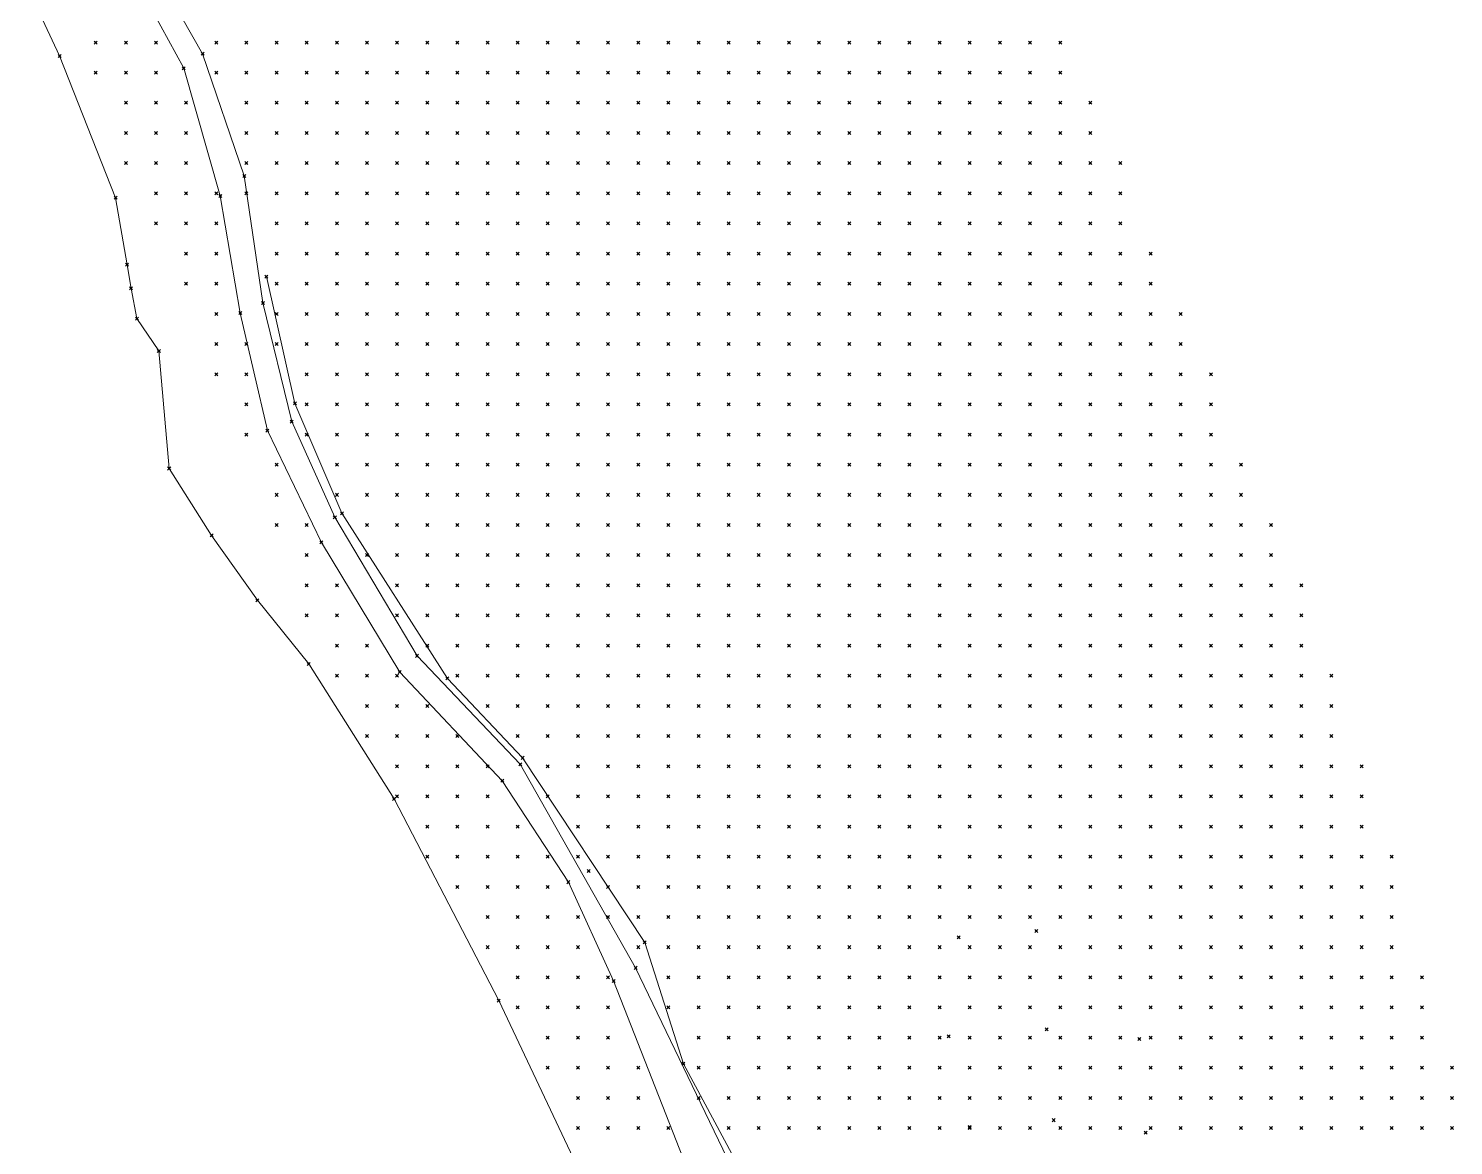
# Model space of a CAD drawing. Header units: metres. Extents: x 441556 to 446409, y 432338 to 461058.
# Drawn here: x 443291 to 443432.8, y 448829.1 to 448940.2 of the extents above; entities that cross this region are included whole.
import ezdxf

# ---------------------------------------------------------------- set-up
doc = ezdxf.new("R2010")
doc.units = ezdxf.units.M
doc.header["$MEASUREMENT"] = 0
doc.header["$PDMODE"] = 35
doc.header["$PDSIZE"] = 0.15
for name, color, linetype, lineweight in [('DTM-BRE-RevN_GRP_CURS APA', 2, 'Continuous', 0), ('DTM-BRE-RevN_GRP_DRUM PAMANT', 2, 'Continuous', 0), ('DTM-BRE-RevN_GRP_TALUZ SUS', 2, 'Continuous', 0), ('DTM-NOK-RevN_LIDAR_co_lidar', 91, 'Continuous', 0), ('DTM-NOK-RevN_RTK', 32, 'Continuous', 0)]:
    doc.layers.add(name, color=color, linetype=linetype, lineweight=lineweight)

msp = doc.modelspace()

# ---------------------------------------------------------------- linework, layer by layer
at = {"layer": 'DTM-BRE-RevN_GRP_CURS APA'}
for p, q in [((443294.115, 448937.478, 342.997), (443291.026, 448944.098, 342.898)), ((443299.69, 448923.378, 342.986), (443294.115, 448937.478, 342.997)), ((443300.842, 448916.719, 342.865), (443299.69, 448923.378, 342.986)), ((443301.229, 448914.359, 342.777), (443300.842, 448916.719, 342.865)), ((443301.814, 448911.361, 342.777), (443301.229, 448914.359, 342.777)), ((443303.997, 448908.147, 342.777), (443301.814, 448911.361, 342.777)), ((443305.024, 448896.447, 342.92), (443303.997, 448908.147, 342.777)), ((443309.25, 448889.794, 342.942), (443305.024, 448896.447, 342.92)), ((443313.805, 448883.345, 343.25), (443309.25, 448889.794, 342.942)), ((443318.913, 448877.009, 343.305), (443313.805, 448883.345, 343.25)), ((443327.408, 448863.575, 342.898), (443318.913, 448877.009, 343.305)), ((443337.825, 448843.53, 342.898), (443327.408, 448863.575, 342.898)), ((443346.82, 448824.517, 343.063), (443337.825, 448843.53, 342.898))]:
    msp.add_line(p, q, dxfattribs=at)
at = {"layer": 'DTM-BRE-RevN_GRP_DRUM PAMANT'}
for p, q in [((443302.067, 448948.756, 347.869), (443308.352, 448937.703, 347.864)), ((443306.468, 448936.258, 348.043), (443300.695, 448946.836, 347.873)), ((443308.352, 448937.703, 347.864), (443312.491, 448925.542, 348.193)), ((443310.111, 448923.565, 348.363), (443306.468, 448936.258, 348.043)), ((443312.491, 448925.542, 348.193), (443314.359, 448912.921, 347.769)), ((443312.092, 448911.908, 347.926), (443310.111, 448923.565, 348.363)), ((443314.359, 448912.921, 347.769), (443317.224, 448901.107, 347.049)), ((443314.806, 448900.224, 347.062), (443312.092, 448911.908, 347.926)), ((443320.169, 448889.1, 347.13), (443314.806, 448900.224, 347.062)), ((443317.224, 448901.107, 347.049), (443321.511, 448891.6, 346.977)), ((443321.511, 448891.6, 346.977), (443329.692, 448877.813, 347.234)), ((443327.978, 448876.201, 347.463), (443320.169, 448889.1, 347.13)), ((443329.692, 448877.813, 347.234), (443339.956, 448867.024, 347.529)), ((443338.175, 448865.388, 347.726), (443327.978, 448876.201, 347.463)), ((443339.956, 448867.024, 347.529), (443351.441, 448846.781, 347.627)), ((443344.751, 448855.302, 348.025), (443338.175, 448865.388, 347.726)), ((443349.25, 448845.478, 347.784), (443344.751, 448855.302, 348.025)), ((443351.441, 448846.781, 347.627), (443366.564, 448815.417, 347.812)), ((443358.662, 448821.479, 346.966), (443349.25, 448845.478, 347.784))]:
    msp.add_line(p, q, dxfattribs=at)
at = {"layer": 'DTM-BRE-RevN_GRP_TALUZ SUS'}
for p, q in [((443317.533, 448902.913, 349.003), (443314.699, 448915.536, 350.151)), ((443322.216, 448891.992, 348.914), (443317.533, 448902.913, 349.003)), ((443332.715, 448875.575, 349.466), (443322.216, 448891.992, 348.914)), ((443340.195, 448867.669, 349.666), (443332.715, 448875.575, 349.466)), ((443352.346, 448849.313, 350.306), (443340.195, 448867.669, 349.666)), ((443356.208, 448837.233, 349.429), (443352.346, 448849.313, 350.306)), ((443367.081, 448817.082, 350.868), (443356.208, 448837.233, 349.429))]:
    msp.add_line(p, q, dxfattribs=at)
at = {"layer": 'DTM-NOK-RevN_LIDAR_co_lidar'}
for p in [(443297.716, 448938.818, 344.522), (443300.716, 448938.818, 345.798), (443303.715, 448938.818, 347.172), (443309.714, 448938.818, 349.685), (443312.713, 448938.818, 352.805), (443315.712, 448938.818, 355.507), (443318.712, 448938.818, 357.814), (443321.711, 448938.818, 360.831), (443324.71, 448938.818, 363.409), (443327.71, 448938.818, 365.805), (443330.709, 448938.818, 367.986), (443333.708, 448938.818, 370.105), (443336.708, 448938.818, 372.298), (443339.707, 448938.818, 374.657), (443342.706, 448938.818, 377.334), (443345.706, 448938.818, 379.954), (443348.705, 448938.818, 382.835), (443351.704, 448938.818, 385.653), (443354.704, 448938.818, 388.224), (443357.703, 448938.818, 390.602), (443360.702, 448938.818, 392.687), (443363.702, 448938.818, 394.84), (443366.701, 448938.818, 396.952), (443369.7, 448938.818, 398.742), (443372.7, 448938.818, 400.231), (443375.699, 448938.818, 401.595), (443378.698, 448938.818, 402.905), (443381.698, 448938.818, 404.32), (443384.697, 448938.818, 405.865), (443387.697, 448938.818, 406.998), (443390.696, 448938.818, 407.637), (443393.695, 448938.818, 408.635), (443297.716, 448935.818, 343.939), (443300.716, 448935.818, 345.148), (443303.715, 448935.818, 346.564), (443309.714, 448935.818, 348.692), (443312.713, 448935.818, 351.244), (443315.712, 448935.818, 354.007), (443318.712, 448935.818, 356.302), (443321.711, 448935.818, 359.311), (443324.71, 448935.818, 362.094), (443327.71, 448935.818, 364.46), (443330.709, 448935.818, 366.697), (443333.708, 448935.818, 368.987), (443336.708, 448935.818, 371.475), (443339.707, 448935.818, 374.674), (443342.706, 448935.818, 377.953), (443345.706, 448935.818, 380.569), (443348.705, 448935.818, 383.164), (443351.704, 448935.818, 385.9), (443354.704, 448935.818, 388.39), (443357.703, 448935.818, 390.601), (443360.702, 448935.818, 392.646), (443363.702, 448935.818, 394.54), (443366.701, 448935.818, 396.224), (443369.7, 448935.818, 397.823), (443372.7, 448935.818, 399.194), (443375.699, 448935.818, 400.494), (443378.698, 448935.818, 401.78), (443381.698, 448935.818, 402.971), (443384.697, 448935.818, 404.308), (443387.697, 448935.818, 405.293), (443390.696, 448935.818, 406.122), (443393.695, 448935.818, 407.24), (443300.716, 448932.819, 344.674), (443303.715, 448932.819, 345.985), (443306.714, 448932.819, 347.515), (443312.713, 448932.819, 350.133), (443315.712, 448932.819, 353.15), (443318.712, 448932.819, 355.425), (443321.711, 448932.819, 357.976), (443324.71, 448932.819, 360.543), (443327.71, 448932.819, 363.267), (443330.709, 448932.819, 366.199), (443333.708, 448932.819, 368.733), (443336.708, 448932.819, 371.564), (443339.707, 448932.819, 375.114), (443342.706, 448932.819, 378.4), (443345.706, 448932.819, 381.06), (443348.705, 448932.819, 383.477), (443351.704, 448932.819, 385.927), (443354.704, 448932.819, 388.217), (443357.703, 448932.819, 390.241), (443360.702, 448932.819, 392.136), (443363.702, 448932.819, 393.887), (443366.701, 448932.819, 395.465), (443369.7, 448932.819, 396.855), (443372.7, 448932.819, 398.191), (443375.699, 448932.819, 399.465), (443378.698, 448932.819, 400.673), (443381.698, 448932.819, 401.85), (443384.697, 448932.819, 402.913), (443387.697, 448932.819, 403.874), (443390.696, 448932.819, 404.743), (443393.695, 448932.819, 405.782), (443396.695, 448932.819, 407.205), (443300.716, 448929.82, 344.195), (443303.715, 448929.82, 345.523), (443306.714, 448929.82, 347.296), (443312.713, 448929.82, 349.378), (443315.712, 448929.82, 352.492), (443318.712, 448929.82, 354.562), (443321.711, 448929.82, 356.923), (443324.71, 448929.82, 359.876), (443327.71, 448929.82, 362.825), (443330.709, 448929.82, 365.59), (443333.708, 448929.82, 368.443), (443336.708, 448929.82, 371.969), (443339.707, 448929.82, 375.197), (443342.706, 448929.82, 378.266), (443345.706, 448929.82, 380.938), (443348.705, 448929.82, 383.381), (443351.704, 448929.82, 385.573), (443354.704, 448929.82, 387.568), (443357.703, 448929.82, 389.553), (443360.702, 448929.82, 391.44), (443363.702, 448929.82, 393.167), (443366.701, 448929.82, 394.607), (443369.7, 448929.82, 395.842), (443372.7, 448929.82, 397.037), (443375.699, 448929.82, 398.193), (443378.698, 448929.82, 399.388), (443381.698, 448929.82, 400.626), (443384.697, 448929.82, 401.492), (443387.697, 448929.82, 402.624), (443390.696, 448929.82, 403.316), (443393.695, 448929.82, 404.59), (443396.695, 448929.82, 406.135), (443300.716, 448926.82, 343.789), (443303.715, 448926.82, 345.176), (443306.714, 448926.82, 346.797), (443312.713, 448926.82, 348.894), (443315.712, 448926.82, 351.8), (443318.712, 448926.82, 354.31), (443321.711, 448926.82, 356.886), (443324.71, 448926.82, 359.821), (443327.71, 448926.82, 362.565), (443330.709, 448926.82, 365.322), (443333.708, 448926.82, 368.245), (443336.708, 448926.82, 371.668), (443339.707, 448926.82, 375.141), (443342.706, 448926.82, 378.08), (443345.706, 448926.82, 380.671), (443348.705, 448926.82, 383.066), (443351.704, 448926.82, 385.094), (443354.704, 448926.82, 386.967), (443357.703, 448926.82, 388.919), (443360.702, 448926.82, 390.664), (443363.702, 448926.82, 392.132), (443366.701, 448926.82, 393.543), (443369.7, 448926.82, 394.671), (443372.7, 448926.82, 395.733), (443375.699, 448926.82, 396.944), (443378.698, 448926.82, 398.057), (443381.698, 448926.82, 399.103), (443384.697, 448926.82, 399.914), (443387.697, 448926.82, 400.907), (443390.696, 448926.82, 402.152), (443393.695, 448926.82, 403.724), (443396.695, 448926.82, 405.281), (443399.694, 448926.82, 406.555), (443303.715, 448923.821, 344.897), (443306.714, 448923.821, 346.386), (443309.714, 448923.821, 347.9), (443312.713, 448923.821, 348.496), (443315.712, 448923.821, 351.387), (443318.712, 448923.821, 355.115), (443321.711, 448923.821, 358.012), (443324.71, 448923.821, 360.275), (443327.71, 448923.821, 362.516), (443330.709, 448923.821, 365.016), (443333.708, 448923.821, 367.682), (443336.708, 448923.821, 371.978), (443339.707, 448923.821, 375.379), (443342.706, 448923.821, 377.88), (443345.706, 448923.821, 380.262), (443348.705, 448923.821, 382.354), (443351.704, 448923.821, 384.233), (443354.704, 448923.821, 386.243), (443357.703, 448923.821, 388.236), (443360.702, 448923.821, 389.752), (443363.702, 448923.821, 390.944), (443366.701, 448923.821, 392.364), (443369.7, 448923.821, 393.532), (443372.7, 448923.821, 394.475), (443375.699, 448923.821, 395.458), (443378.698, 448923.821, 396.434), (443381.698, 448923.821, 397.399), (443384.697, 448923.821, 398.385), (443387.697, 448923.821, 399.918), (443390.696, 448923.821, 401.501), (443393.695, 448923.821, 402.973), (443396.695, 448923.821, 404.251), (443399.694, 448923.821, 405.599), (443303.715, 448920.822, 344.591), (443306.714, 448920.822, 346.002), (443309.714, 448920.822, 347.607), (443315.712, 448920.822, 351.069), (443318.712, 448920.822, 356.011), (443321.711, 448920.822, 358.573), (443324.71, 448920.822, 360.381), (443327.71, 448920.822, 362.495), (443330.709, 448920.822, 365.011), (443333.708, 448920.822, 368.155), (443336.708, 448920.822, 372.878), (443339.707, 448920.822, 375.414), (443342.706, 448920.822, 377.335), (443345.706, 448920.822, 379.478), (443348.705, 448920.822, 381.405), (443351.704, 448920.822, 383.228), (443354.704, 448920.822, 385.2), (443357.703, 448920.822, 387.208), (443360.702, 448920.822, 388.903), (443363.702, 448920.822, 390.083), (443366.701, 448920.822, 391.033), (443369.7, 448920.822, 392.044), (443372.7, 448920.822, 392.965), (443375.699, 448920.822, 393.698), (443378.698, 448920.822, 394.635), (443381.698, 448920.822, 395.891), (443384.697, 448920.822, 397.374), (443387.697, 448920.822, 399.129), (443390.696, 448920.822, 400.513), (443393.695, 448920.822, 401.991), (443396.695, 448920.822, 403.128), (443399.694, 448920.822, 404.403), (443306.714, 448917.822, 345.732), (443309.714, 448917.822, 347.347), (443315.712, 448917.822, 350.458), (443318.712, 448917.822, 354.879), (443321.711, 448917.822, 358.2), (443324.71, 448917.822, 360.503), (443327.71, 448917.822, 362.335), (443330.709, 448917.822, 365.337), (443333.708, 448917.822, 369.157), (443336.708, 448917.822, 371.868), (443339.707, 448917.822, 374.061), (443342.706, 448917.822, 376.497), (443345.706, 448917.822, 378.763), (443348.705, 448917.822, 380.794), (443351.704, 448917.822, 382.577), (443354.704, 448917.822, 384.2), (443357.703, 448917.822, 385.79), (443360.702, 448917.822, 387.38), (443363.702, 448917.822, 388.792), (443366.701, 448917.822, 389.7), (443369.7, 448917.822, 390.72), (443372.7, 448917.822, 391.36), (443375.699, 448917.822, 392.14), (443378.698, 448917.822, 393.19), (443381.698, 448917.822, 395.128), (443384.697, 448917.822, 396.542), (443387.697, 448917.822, 398.221), (443390.696, 448917.822, 399.573), (443393.695, 448917.822, 400.75), (443396.695, 448917.822, 401.911), (443399.694, 448917.822, 403.184), (443402.693, 448917.822, 404.25), (443306.714, 448914.823, 345.298), (443309.714, 448914.823, 347.007), (443315.712, 448914.823, 349.762), (443318.712, 448914.823, 354.425), (443321.711, 448914.823, 357.313), (443324.71, 448914.823, 359.871), (443327.71, 448914.823, 362.359), (443330.709, 448914.823, 365.223), (443333.708, 448914.823, 369.01), (443336.708, 448914.823, 371.408), (443339.707, 448914.823, 373.412), (443342.706, 448914.823, 375.601), (443345.706, 448914.823, 377.682), (443348.705, 448914.823, 379.71), (443351.704, 448914.823, 381.649), (443354.704, 448914.823, 383.164), (443357.703, 448914.823, 384.524), (443360.702, 448914.823, 385.994), (443363.702, 448914.823, 387.27), (443366.701, 448914.823, 388.478), (443369.7, 448914.823, 389.401), (443372.7, 448914.823, 389.91), (443375.699, 448914.823, 390.729), (443378.698, 448914.823, 392.461), (443381.698, 448914.823, 394.101), (443384.697, 448914.823, 395.444), (443387.697, 448914.823, 396.922), (443390.696, 448914.823, 398.484), (443393.695, 448914.823, 399.626), (443396.695, 448914.823, 400.546), (443399.694, 448914.823, 401.889), (443402.693, 448914.823, 402.885), (443309.714, 448911.823, 346.611), (443315.712, 448911.823, 348.522), (443318.712, 448911.823, 352.317), (443321.711, 448911.823, 355.758), (443324.71, 448911.823, 358.892), (443327.71, 448911.823, 362.174), (443330.709, 448911.823, 365.254), (443333.708, 448911.823, 368.494), (443336.708, 448911.823, 370.825), (443339.707, 448911.823, 372.607), (443342.706, 448911.823, 374.575), (443345.706, 448911.823, 376.556), (443348.705, 448911.823, 378.278), (443351.704, 448911.823, 380.041), (443354.704, 448911.823, 381.784), (443357.703, 448911.823, 383.233), (443360.702, 448911.823, 384.553), (443363.702, 448911.823, 385.834), (443366.701, 448911.823, 386.913), (443369.7, 448911.823, 387.651), (443372.7, 448911.823, 388.29), (443375.699, 448911.823, 389.591), (443378.698, 448911.823, 391.097), (443381.698, 448911.823, 392.823), (443384.697, 448911.823, 394.333), (443387.697, 448911.823, 395.928), (443390.696, 448911.823, 397.212), (443393.695, 448911.823, 398.285), (443396.695, 448911.823, 399.344), (443399.694, 448911.823, 400.544), (443402.693, 448911.823, 401.483), (443405.693, 448911.823, 402.4), (443309.714, 448908.824, 346.067), (443312.713, 448908.824, 347.351), (443315.712, 448908.824, 347.785), (443318.712, 448908.824, 351.363), (443321.711, 448908.824, 354.152), (443324.71, 448908.824, 358.788), (443327.71, 448908.824, 362.794), (443330.709, 448908.824, 365.708), (443333.708, 448908.824, 368.373), (443336.708, 448908.824, 370.487), (443339.707, 448908.824, 372.117), (443342.706, 448908.824, 373.652), (443345.706, 448908.824, 375.327), (443348.705, 448908.824, 377.075), (443351.704, 448908.824, 378.716), (443354.704, 448908.824, 380.333), (443357.703, 448908.824, 381.895), (443360.702, 448908.824, 383.207), (443363.702, 448908.824, 384.265), (443366.701, 448908.824, 385.029), (443369.7, 448908.824, 385.814), (443372.7, 448908.824, 387.058), (443375.699, 448908.824, 388.283), (443378.698, 448908.824, 389.831), (443381.698, 448908.824, 391.599), (443384.697, 448908.824, 393.002), (443387.697, 448908.824, 394.751), (443390.696, 448908.824, 395.81), (443393.695, 448908.824, 396.949), (443396.695, 448908.824, 397.87), (443399.694, 448908.824, 398.979), (443402.693, 448908.824, 399.828), (443405.693, 448908.824, 400.445), (443309.714, 448905.825, 345.874), (443312.713, 448905.825, 347.056), (443318.712, 448905.825, 350.221), (443321.711, 448905.825, 352.946), (443324.71, 448905.825, 357.744), (443327.71, 448905.825, 361.954), (443330.709, 448905.825, 364.771), (443333.708, 448905.825, 366.978), (443336.708, 448905.825, 369.158), (443339.707, 448905.825, 370.706), (443342.706, 448905.825, 372.236), (443345.706, 448905.825, 373.787), (443348.705, 448905.825, 375.396), (443351.704, 448905.825, 377.185), (443354.704, 448905.825, 378.925), (443357.703, 448905.825, 380.517), (443360.702, 448905.825, 381.803), (443363.702, 448905.825, 382.473), (443366.701, 448905.825, 382.887), (443369.7, 448905.825, 383.664), (443372.7, 448905.825, 385.406), (443375.699, 448905.825, 386.843), (443378.698, 448905.825, 388.548), (443381.698, 448905.825, 390.228), (443384.697, 448905.825, 391.99), (443387.697, 448905.825, 393.239), (443390.696, 448905.825, 394.492), (443393.695, 448905.825, 395.462), (443396.695, 448905.825, 396.445), (443399.694, 448905.825, 397.337), (443402.693, 448905.825, 397.878), (443405.693, 448905.825, 398.481), (443408.692, 448905.825, 399.071), (443312.713, 448902.825, 346.808), (443318.712, 448902.825, 349.127), (443321.711, 448902.825, 351.418), (443324.71, 448902.825, 355.956), (443327.71, 448902.825, 360.221), (443330.709, 448902.825, 363.397), (443333.708, 448902.825, 365.777), (443336.708, 448902.825, 367.806), (443339.707, 448902.825, 369.455), (443342.706, 448902.825, 370.847), (443345.706, 448902.825, 372.35), (443348.705, 448902.825, 373.789), (443351.704, 448902.825, 375.63), (443354.704, 448902.825, 377.678), (443357.703, 448902.825, 379.139), (443360.702, 448902.825, 380.085), (443363.702, 448902.825, 380.691), (443366.701, 448902.825, 381.198), (443369.7, 448902.825, 382.402), (443372.7, 448902.825, 384.017), (443375.699, 448902.825, 385.631), (443378.698, 448902.825, 387.348), (443381.698, 448902.825, 389.002), (443384.697, 448902.825, 390.409), (443387.697, 448902.825, 391.721), (443390.696, 448902.825, 392.965), (443393.695, 448902.825, 393.731), (443396.695, 448902.825, 394.545), (443399.694, 448902.825, 395.352), (443402.693, 448902.825, 395.923), (443405.693, 448902.825, 396.624), (443408.692, 448902.825, 397.551), (443312.713, 448899.826, 346.511), (443318.712, 448899.826, 347.775), (443321.711, 448899.826, 350.491), (443324.71, 448899.826, 355.193), (443327.71, 448899.826, 358.893), (443330.709, 448899.826, 361.951), (443333.708, 448899.826, 364.773), (443336.708, 448899.826, 367.16), (443339.707, 448899.826, 368.955), (443342.706, 448899.826, 370.213), (443345.706, 448899.826, 371.66), (443348.705, 448899.826, 373.395), (443351.704, 448899.826, 375.127), (443354.704, 448899.826, 376.524), (443357.703, 448899.826, 377.536), (443360.702, 448899.826, 378.082), (443363.702, 448899.826, 378.324), (443366.701, 448899.826, 379.404), (443369.7, 448899.826, 381.134), (443372.7, 448899.826, 382.681), (443375.699, 448899.826, 384.573), (443378.698, 448899.826, 386.323), (443381.698, 448899.826, 387.853), (443384.697, 448899.826, 388.94), (443387.697, 448899.826, 390.19), (443390.696, 448899.826, 391.12), (443393.695, 448899.826, 391.836), (443396.695, 448899.826, 392.439), (443399.694, 448899.826, 392.968), (443402.693, 448899.826, 393.748), (443405.693, 448899.826, 395.207), (443408.692, 448899.826, 397.022), (443315.712, 448896.827, 346.711), (443321.711, 448896.827, 349.329), (443324.71, 448896.827, 353.217), (443327.71, 448896.827, 356.643), (443330.709, 448896.827, 360.324), (443333.708, 448896.827, 363.757), (443336.708, 448896.827, 366.157), (443339.707, 448896.827, 368.025), (443342.706, 448896.827, 369.688), (443345.706, 448896.827, 371.283), (443348.705, 448896.827, 372.638), (443351.704, 448896.827, 373.901), (443354.704, 448896.827, 375.042), (443357.703, 448896.827, 375.797), (443360.702, 448896.827, 375.976), (443363.702, 448896.827, 376.375), (443366.701, 448896.827, 378.27), (443369.7, 448896.827, 380.081), (443372.7, 448896.827, 381.591), (443375.699, 448896.827, 382.95), (443378.698, 448896.827, 384.934), (443381.698, 448896.827, 386.594), (443384.697, 448896.827, 387.684), (443387.697, 448896.827, 388.422), (443390.696, 448896.827, 389.051), (443393.695, 448896.827, 389.634), (443396.695, 448896.827, 390.346), (443399.694, 448896.827, 391.475), (443402.693, 448896.827, 393.228), (443405.693, 448896.827, 395.364), (443408.692, 448896.827, 397.335), (443411.691, 448896.827, 399.207), (443315.712, 448893.827, 346.341), (443321.711, 448893.827, 347.867), (443324.71, 448893.827, 351.281), (443327.71, 448893.827, 354.879), (443330.709, 448893.827, 359.115), (443333.708, 448893.827, 362.534), (443336.708, 448893.827, 365.212), (443339.707, 448893.827, 367.392), (443342.706, 448893.827, 368.992), (443345.706, 448893.827, 370.309), (443348.705, 448893.827, 371.403), (443351.704, 448893.827, 372.407), (443354.704, 448893.827, 373.353), (443357.703, 448893.827, 373.743), (443360.702, 448893.827, 373.74), (443363.702, 448893.827, 374.865), (443366.701, 448893.827, 377.207), (443369.7, 448893.827, 378.731), (443372.7, 448893.827, 380.517), (443375.699, 448893.827, 381.672), (443378.698, 448893.827, 383.467), (443381.698, 448893.827, 385.18), (443384.697, 448893.827, 385.882), (443387.697, 448893.827, 386.224), (443390.696, 448893.827, 386.755), (443393.695, 448893.827, 387.889), (443396.695, 448893.827, 389.589), (443399.694, 448893.827, 391.46), (443402.693, 448893.827, 393.516), (443405.693, 448893.827, 395.478), (443408.692, 448893.827, 397.396), (443411.691, 448893.827, 399.321), (443315.712, 448890.828, 345.513), (443318.712, 448890.828, 346.62), (443324.71, 448890.828, 349.944), (443327.71, 448890.828, 353.739), (443330.709, 448890.828, 357.876), (443333.708, 448890.828, 361.062), (443336.708, 448890.828, 364.131), (443339.707, 448890.828, 366.49), (443342.706, 448890.828, 367.931), (443345.706, 448890.828, 369.021), (443348.705, 448890.828, 369.923), (443351.704, 448890.828, 370.707), (443354.704, 448890.828, 371.268), (443357.703, 448890.828, 371.279), (443360.702, 448890.828, 371.734), (443363.702, 448890.828, 373.765), (443366.701, 448890.828, 375.97), (443369.7, 448890.828, 377.625), (443372.7, 448890.828, 379.447), (443375.699, 448890.828, 380.833), (443378.698, 448890.828, 382.196), (443381.698, 448890.828, 383.184), (443384.697, 448890.828, 383.701), (443387.697, 448890.828, 383.939), (443390.696, 448890.828, 385.565), (443393.695, 448890.828, 387.412), (443396.695, 448890.828, 389.622), (443399.694, 448890.828, 391.664), (443402.693, 448890.828, 393.687), (443405.693, 448890.828, 395.662), (443408.692, 448890.828, 397.483), (443411.691, 448890.828, 399.11), (443414.691, 448890.828, 400.773), (443318.712, 448887.829, 346.023), (443324.71, 448887.829, 348.401), (443327.71, 448887.829, 352.172), (443330.709, 448887.829, 355.701), (443333.708, 448887.829, 360.166), (443336.708, 448887.829, 363.134), (443339.707, 448887.829, 364.961), (443342.706, 448887.829, 366.156), (443345.706, 448887.829, 366.962), (443348.705, 448887.829, 367.838), (443351.704, 448887.829, 368.604), (443354.704, 448887.829, 368.82), (443357.703, 448887.829, 368.978), (443360.702, 448887.829, 370.468), (443363.702, 448887.829, 373.112), (443366.701, 448887.829, 374.992), (443369.7, 448887.829, 376.763), (443372.7, 448887.829, 378.53), (443375.699, 448887.829, 379.895), (443378.698, 448887.829, 380.944), (443381.698, 448887.829, 381.111), (443384.697, 448887.829, 381.726), (443387.697, 448887.829, 383.151), (443390.696, 448887.829, 385.198), (443393.695, 448887.829, 387.366), (443396.695, 448887.829, 389.508), (443399.694, 448887.829, 391.618), (443402.693, 448887.829, 393.557), (443405.693, 448887.829, 395.491), (443408.692, 448887.829, 397.225), (443411.691, 448887.829, 398.7), (443414.691, 448887.829, 400.162), (443318.712, 448884.829, 345.237), (443321.711, 448884.829, 346.604), (443327.71, 448884.829, 350.173), (443330.709, 448884.829, 353.73), (443333.708, 448884.829, 358.482), (443336.708, 448884.829, 361.352), (443339.707, 448884.829, 362.963), (443342.706, 448884.829, 363.875), (443345.706, 448884.829, 364.512), (443348.705, 448884.829, 365.369), (443351.704, 448884.829, 365.821), (443354.704, 448884.829, 365.805), (443357.703, 448884.829, 367.054), (443360.702, 448884.829, 369.817), (443363.702, 448884.829, 372.251), (443366.701, 448884.829, 374.191), (443369.7, 448884.829, 376.012), (443372.7, 448884.829, 377.581), (443375.699, 448884.829, 378.464), (443378.698, 448884.829, 378.91), (443381.698, 448884.829, 379.294), (443384.697, 448884.829, 380.666), (443387.697, 448884.829, 383.012), (443390.696, 448884.829, 385.082), (443393.695, 448884.829, 387.124), (443396.695, 448884.829, 389.054), (443399.694, 448884.829, 391.059), (443402.693, 448884.829, 393.123), (443405.693, 448884.829, 395.002), (443408.692, 448884.829, 396.599), (443411.691, 448884.829, 398.037), (443414.691, 448884.829, 399.36), (443417.69, 448884.829, 400.696), (443318.712, 448881.83, 344.478), (443321.711, 448881.83, 345.987), (443327.71, 448881.83, 348.279), (443330.709, 448881.83, 352.292), (443333.708, 448881.83, 356.258), (443336.708, 448881.83, 358.763), (443339.707, 448881.83, 360.223), (443342.706, 448881.83, 361.184), (443345.706, 448881.83, 361.867), (443348.705, 448881.83, 362.519), (443351.704, 448881.83, 362.703), (443354.704, 448881.83, 363.415), (443357.703, 448881.83, 365.991), (443360.702, 448881.83, 369.139), (443363.702, 448881.83, 371.433), (443366.701, 448881.83, 373.435), (443369.7, 448881.83, 375.052), (443372.7, 448881.83, 376.291), (443375.699, 448881.83, 376.763), (443378.698, 448881.83, 376.918), (443381.698, 448881.83, 378.46), (443384.697, 448881.83, 380.426), (443387.697, 448881.83, 382.592), (443390.696, 448881.83, 384.576), (443393.695, 448881.83, 386.452), (443396.695, 448881.83, 388.342), (443399.694, 448881.83, 390.327), (443402.693, 448881.83, 392.413), (443405.693, 448881.83, 394.157), (443408.692, 448881.83, 395.762), (443411.691, 448881.83, 397.263), (443414.691, 448881.83, 398.556), (443417.69, 448881.83, 399.776), (443321.711, 448878.831, 345.01), (443324.71, 448878.831, 346.561), (443330.709, 448878.831, 349.837), (443333.708, 448878.831, 353.782), (443336.708, 448878.831, 355.936), (443339.707, 448878.831, 357.237), (443342.706, 448878.831, 358.257), (443345.706, 448878.831, 359.051), (443348.705, 448878.831, 359.528), (443351.704, 448878.831, 360.298), (443354.704, 448878.831, 362.463), (443357.703, 448878.831, 365.929), (443360.702, 448878.831, 369.013), (443363.702, 448878.831, 370.871), (443366.701, 448878.831, 372.415), (443369.7, 448878.831, 373.613), (443372.7, 448878.831, 374.341), (443375.699, 448878.831, 374.519), (443378.698, 448878.831, 375.61), (443381.698, 448878.831, 377.8), (443384.697, 448878.831, 379.966), (443387.697, 448878.831, 381.893), (443390.696, 448878.831, 383.607), (443393.695, 448878.831, 385.582), (443396.695, 448878.831, 387.432), (443399.694, 448878.831, 389.526), (443402.693, 448878.831, 391.44), (443405.693, 448878.831, 393.208), (443408.692, 448878.831, 394.919), (443411.691, 448878.831, 396.466), (443414.691, 448878.831, 397.784), (443417.69, 448878.831, 399.003), (443321.711, 448875.831, 344.085), (443324.71, 448875.831, 345.728), (443327.71, 448875.831, 346.881), (443333.708, 448875.831, 350.551), (443336.708, 448875.831, 352.851), (443339.707, 448875.831, 354.353), (443342.706, 448875.831, 355.552), (443345.706, 448875.831, 356.335), (443348.705, 448875.831, 357.217), (443351.704, 448875.831, 359.267), (443354.704, 448875.831, 362.349), (443357.703, 448875.831, 365.836), (443360.702, 448875.831, 368.72), (443363.702, 448875.831, 370.13), (443366.701, 448875.831, 371.194), (443369.7, 448875.831, 371.852), (443372.7, 448875.831, 371.961), (443375.699, 448875.831, 372.452), (443378.698, 448875.831, 374.704), (443381.698, 448875.831, 376.929), (443384.697, 448875.831, 379.163), (443387.697, 448875.831, 381.093), (443390.696, 448875.831, 382.637), (443393.695, 448875.831, 384.671), (443396.695, 448875.831, 386.419), (443399.694, 448875.831, 388.589), (443402.693, 448875.831, 390.488), (443405.693, 448875.831, 392.324), (443408.692, 448875.831, 394.056), (443411.691, 448875.831, 395.636), (443414.691, 448875.831, 396.99), (443417.69, 448875.831, 398.204), (443420.689, 448875.831, 399.407), (443324.71, 448872.832, 344.623), (443327.71, 448872.832, 346.12), (443330.709, 448872.832, 347.055), (443336.708, 448872.832, 349.784), (443339.707, 448872.832, 351.585), (443342.706, 448872.832, 353.19), (443345.706, 448872.832, 354.451), (443348.705, 448872.832, 356.428), (443351.704, 448872.832, 359.215), (443354.704, 448872.832, 362.123), (443357.703, 448872.832, 364.973), (443360.702, 448872.832, 367.355), (443363.702, 448872.832, 368.784), (443366.701, 448872.832, 369.511), (443369.7, 448872.832, 369.723), (443372.7, 448872.832, 369.896), (443375.699, 448872.832, 371.378), (443378.698, 448872.832, 374.016), (443381.698, 448872.832, 376.163), (443384.697, 448872.832, 378.336), (443387.697, 448872.832, 380.165), (443390.696, 448872.832, 381.805), (443393.695, 448872.832, 383.573), (443396.695, 448872.832, 385.397), (443399.694, 448872.832, 387.517), (443402.693, 448872.832, 389.477), (443405.693, 448872.832, 391.339), (443408.692, 448872.832, 393.104), (443411.691, 448872.832, 394.751), (443414.691, 448872.832, 396.18), (443417.69, 448872.832, 397.384), (443420.689, 448872.832, 398.502), (443324.71, 448869.833, 343.579), (443327.71, 448869.833, 344.861), (443330.709, 448869.833, 346.291), (443333.708, 448869.833, 347.227), (443339.707, 448869.833, 349.39), (443342.706, 448869.833, 351.372), (443345.706, 448869.833, 353.614), (443348.705, 448869.833, 356.26), (443351.704, 448869.833, 358.866), (443354.704, 448869.833, 361.317), (443357.703, 448869.833, 363.605), (443360.702, 448869.833, 365.435), (443363.702, 448869.833, 366.677), (443366.701, 448869.833, 367.061), (443369.7, 448869.833, 367.247), (443372.7, 448869.833, 368.519), (443375.699, 448869.833, 370.818), (443378.698, 448869.833, 373.33), (443381.698, 448869.833, 375.309), (443384.697, 448869.833, 377.401), (443387.697, 448869.833, 379.035), (443390.696, 448869.833, 380.69), (443393.695, 448869.833, 382.372), (443396.695, 448869.833, 384.328), (443399.694, 448869.833, 386.395), (443402.693, 448869.833, 388.302), (443405.693, 448869.833, 390.251), (443408.692, 448869.833, 392.141), (443411.691, 448869.833, 393.807), (443414.691, 448869.833, 395.26), (443417.69, 448869.833, 396.525), (443420.689, 448869.833, 397.612), (443327.71, 448866.833, 343.745), (443330.709, 448866.833, 345.025), (443333.708, 448866.833, 346.57), (443336.708, 448866.833, 347.349), (443342.706, 448866.833, 350.21), (443345.706, 448866.833, 352.812), (443348.705, 448866.833, 355.207), (443351.704, 448866.833, 357.606), (443354.704, 448866.833, 359.935), (443357.703, 448866.833, 361.824), (443360.702, 448866.833, 363.214), (443363.702, 448866.833, 364.141), (443366.701, 448866.833, 364.466), (443369.7, 448866.833, 365.058), (443372.7, 448866.833, 367.449), (443375.699, 448866.833, 370.202), (443378.698, 448866.833, 372.557), (443381.698, 448866.833, 374.58), (443384.697, 448866.833, 376.599), (443387.697, 448866.833, 378.097), (443390.696, 448866.833, 379.504), (443393.695, 448866.833, 381.369), (443396.695, 448866.833, 383.248), (443399.694, 448866.833, 385.348), (443402.693, 448866.833, 387.265), (443405.693, 448866.833, 389.188), (443408.692, 448866.833, 391.145), (443411.691, 448866.833, 392.815), (443414.691, 448866.833, 394.24), (443417.69, 448866.833, 395.547), (443420.689, 448866.833, 396.658), (443423.689, 448866.833, 397.596), (443327.71, 448863.834, 342.957), (443330.709, 448863.834, 343.819), (443333.708, 448863.834, 345.397), (443336.708, 448863.834, 346.756), (443342.706, 448863.834, 348.945), (443345.706, 448863.834, 351.333), (443348.705, 448863.834, 353.808), (443351.704, 448863.834, 356.172), (443354.704, 448863.834, 358.192), (443357.703, 448863.834, 359.786), (443360.702, 448863.834, 361.031), (443363.702, 448863.834, 361.583), (443366.701, 448863.834, 362.095), (443369.7, 448863.834, 363.582), (443372.7, 448863.834, 366.615), (443375.699, 448863.834, 369.5), (443378.698, 448863.834, 372.032), (443381.698, 448863.834, 374.031), (443384.697, 448863.834, 375.992), (443387.697, 448863.834, 377.62), (443390.696, 448863.834, 378.992), (443393.695, 448863.834, 380.657), (443396.695, 448863.834, 382.401), (443399.694, 448863.834, 384.288), (443402.693, 448863.834, 386.183), (443405.693, 448863.834, 388.143), (443408.692, 448863.834, 390.046), (443411.691, 448863.834, 391.699), (443414.691, 448863.834, 393.207), (443417.69, 448863.834, 394.584), (443420.689, 448863.834, 395.684), (443423.689, 448863.834, 396.566), (443330.709, 448860.835, 343.3), (443333.708, 448860.835, 344.207), (443336.708, 448860.835, 345.653), (443339.707, 448860.835, 347.045), (443345.706, 448860.835, 349.437), (443348.705, 448860.835, 352.034), (443351.704, 448860.835, 354.531), (443354.704, 448860.835, 356.42), (443357.703, 448860.835, 357.893), (443360.702, 448860.835, 358.737), (443363.702, 448860.835, 359.112), (443366.701, 448860.835, 360.521), (443369.7, 448860.835, 363.18), (443372.7, 448860.835, 366.63), (443375.699, 448860.835, 369.454), (443378.698, 448860.835, 371.676), (443381.698, 448860.835, 373.537), (443384.697, 448860.835, 375.423), (443387.697, 448860.835, 376.948), (443390.696, 448860.835, 378.4), (443393.695, 448860.835, 380.047), (443396.695, 448860.835, 381.644), (443399.694, 448860.835, 383.405), (443402.693, 448860.835, 385.222), (443405.693, 448860.835, 387.104), (443408.692, 448860.835, 388.897), (443411.691, 448860.835, 390.516), (443414.691, 448860.835, 392.019), (443417.69, 448860.835, 393.412), (443420.689, 448860.835, 394.552), (443423.689, 448860.835, 395.392), (443330.709, 448857.835, 343.015), (443333.708, 448857.835, 343.437), (443336.708, 448857.835, 344.371), (443339.707, 448857.835, 346.059), (443342.706, 448857.835, 347.297), (443345.706, 448857.835, 348.049), (443348.705, 448857.835, 350.357), (443351.704, 448857.835, 353.026), (443354.704, 448857.835, 354.55), (443357.703, 448857.835, 355.66), (443360.702, 448857.835, 356.879), (443363.702, 448857.835, 358.28), (443366.701, 448857.835, 360.371), (443369.7, 448857.835, 363.773), (443372.7, 448857.835, 366.704), (443375.699, 448857.835, 369.5), (443378.698, 448857.835, 371.695), (443381.698, 448857.835, 373.432), (443384.697, 448857.835, 374.93), (443387.697, 448857.835, 376.237), (443390.696, 448857.835, 377.694), (443393.695, 448857.835, 379.195), (443396.695, 448857.835, 380.703), (443399.694, 448857.835, 382.496), (443402.693, 448857.835, 384.571), (443405.693, 448857.835, 386.35), (443408.692, 448857.835, 387.873), (443411.691, 448857.835, 389.341), (443414.691, 448857.835, 390.659), (443417.69, 448857.835, 391.957), (443420.689, 448857.835, 393.271), (443423.689, 448857.835, 394.317), (443426.688, 448857.835, 395.2), (443333.708, 448854.836, 342.983), (443336.708, 448854.836, 343.362), (443339.707, 448854.836, 344.647), (443342.706, 448854.836, 346.598), (443348.705, 448854.836, 349.244), (443351.704, 448854.836, 351.455), (443354.704, 448854.836, 353.147), (443357.703, 448854.836, 354.594), (443360.702, 448854.836, 356.444), (443363.702, 448854.836, 358.398), (443366.701, 448854.836, 360.741), (443369.7, 448854.836, 364.087), (443372.7, 448854.836, 367.229), (443375.699, 448854.836, 369.732), (443378.698, 448854.836, 371.587), (443381.698, 448854.836, 373.195), (443384.697, 448854.836, 374.524), (443387.697, 448854.836, 375.828), (443390.696, 448854.836, 377.017), (443393.695, 448854.836, 378.242), (443396.695, 448854.836, 379.986), (443399.694, 448854.836, 381.812), (443402.693, 448854.836, 384.297), (443405.693, 448854.836, 385.657), (443408.692, 448854.836, 386.809), (443411.691, 448854.836, 388.181), (443414.691, 448854.836, 389.428), (443417.69, 448854.836, 390.705), (443420.689, 448854.836, 392.076), (443423.689, 448854.836, 393.309), (443426.688, 448854.836, 394.489), (443336.708, 448851.837, 343.201), (443339.707, 448851.837, 344.122), (443342.706, 448851.837, 345.88), (443345.706, 448851.837, 347.279), (443348.705, 448851.837, 347.882), (443351.704, 448851.837, 349.85), (443354.704, 448851.837, 352.486), (443357.703, 448851.837, 354.255), (443360.702, 448851.837, 356.259), (443363.702, 448851.837, 358.667), (443366.701, 448851.837, 361.213), (443369.7, 448851.837, 364.185), (443372.7, 448851.837, 367.363), (443375.699, 448851.837, 369.953), (443378.698, 448851.837, 372.114), (443381.698, 448851.837, 373.13), (443384.697, 448851.837, 374.216), (443387.697, 448851.837, 375.407), (443390.696, 448851.837, 376.567), (443393.695, 448851.837, 377.521), (443396.695, 448851.837, 379.489), (443399.694, 448851.837, 381.317), (443402.693, 448851.837, 382.983), (443405.693, 448851.837, 384.52), (443408.692, 448851.837, 385.721), (443411.691, 448851.837, 386.922), (443414.691, 448851.837, 388.143), (443417.69, 448851.837, 389.479), (443420.689, 448851.837, 390.957), (443423.689, 448851.837, 392.5), (443426.688, 448851.837, 394.044), (443336.708, 448848.837, 343.14), (443339.707, 448848.837, 343.713), (443342.706, 448848.837, 344.904), (443345.706, 448848.837, 346.556), (443351.704, 448848.837, 349.049), (443354.704, 448848.837, 351.416), (443357.703, 448848.837, 353.794), (443360.702, 448848.837, 356.301), (443363.702, 448848.837, 359.086), (443366.701, 448848.837, 362.076), (443369.7, 448848.837, 364.811), (443372.7, 448848.837, 367.998), (443375.699, 448848.837, 370.108), (443378.698, 448848.837, 371.624), (443381.698, 448848.837, 372.79), (443384.697, 448848.837, 373.984), (443387.697, 448848.837, 375.096), (443390.696, 448848.837, 376.131), (443393.695, 448848.837, 377.171), (443396.695, 448848.837, 378.871), (443399.694, 448848.837, 379.951), (443402.693, 448848.837, 381.878), (443405.693, 448848.837, 383.28), (443408.692, 448848.837, 384.609), (443411.691, 448848.837, 385.862), (443414.691, 448848.837, 387.167), (443417.69, 448848.837, 388.574), (443420.689, 448848.837, 390.051), (443423.689, 448848.837, 391.651), (443426.688, 448848.837, 393.171), (443339.707, 448845.838, 343.597), (443342.706, 448845.838, 344.407), (443345.706, 448845.838, 345.838), (443348.705, 448845.838, 346.96), (443354.704, 448845.838, 350.215), (443357.703, 448845.838, 353.014), (443360.702, 448845.838, 356.082), (443363.702, 448845.838, 359.426), (443366.701, 448845.838, 362.618), (443369.7, 448845.838, 365.927), (443372.7, 448845.838, 368.403), (443375.699, 448845.838, 369.861), (443378.698, 448845.838, 371.184), (443381.698, 448845.838, 372.653), (443384.697, 448845.838, 373.632), (443387.697, 448845.838, 374.71), (443390.696, 448845.838, 375.874), (443393.695, 448845.838, 377.004), (443396.695, 448845.838, 378.286), (443399.694, 448845.838, 379.653), (443402.693, 448845.838, 381.103), (443405.693, 448845.838, 382.579), (443408.692, 448845.838, 383.787), (443411.691, 448845.838, 384.856), (443414.691, 448845.838, 386.099), (443417.69, 448845.838, 387.596), (443420.689, 448845.838, 389.164), (443423.689, 448845.838, 390.658), (443426.688, 448845.838, 392.161), (443429.687, 448845.838, 393.786), (443339.707, 448842.839, 343.443), (443342.706, 448842.839, 344.141), (443345.706, 448842.839, 345.136), (443348.705, 448842.839, 346.353), (443354.704, 448842.839, 349.298), (443357.703, 448842.839, 352.34), (443360.702, 448842.839, 355.338), (443363.702, 448842.839, 359.351), (443366.701, 448842.839, 363.236), (443369.7, 448842.839, 366.051), (443372.7, 448842.839, 368.238), (443375.699, 448842.839, 369.591), (443378.698, 448842.839, 371.083), (443381.698, 448842.839, 372.2), (443384.697, 448842.839, 373.379), (443387.697, 448842.839, 374.322), (443390.696, 448842.839, 375.49), (443393.695, 448842.839, 376.637), (443396.695, 448842.839, 377.838), (443399.694, 448842.839, 379.149), (443402.693, 448842.839, 380.472), (443405.693, 448842.839, 381.645), (443408.692, 448842.839, 382.475), (443411.691, 448842.839, 383.66), (443414.691, 448842.839, 385.144), (443417.69, 448842.839, 386.492), (443420.689, 448842.839, 387.973), (443423.689, 448842.839, 389.754), (443426.688, 448842.839, 391.449), (443429.687, 448842.839, 392.873), (443342.706, 448839.839, 343.821), (443345.706, 448839.839, 344.763), (443348.705, 448839.839, 345.865), (443357.703, 448839.839, 351.884), (443360.702, 448839.839, 355.251), (443363.702, 448839.839, 359.297), (443366.701, 448839.839, 362.829), (443369.7, 448839.839, 365.328), (443372.7, 448839.839, 367.312), (443375.699, 448839.839, 368.986), (443378.698, 448839.839, 370.422), (443381.698, 448839.839, 371.633), (443384.697, 448839.839, 372.88), (443387.697, 448839.839, 374.063), (443390.696, 448839.839, 375.152), (443393.695, 448839.839, 376.23), (443396.695, 448839.839, 377.309), (443399.694, 448839.839, 378.503), (443402.693, 448839.839, 379.333), (443405.693, 448839.839, 380.255), (443408.692, 448839.839, 380.823), (443411.691, 448839.839, 382.02), (443414.691, 448839.839, 383.549), (443417.69, 448839.839, 385.086), (443420.689, 448839.839, 386.831), (443423.689, 448839.839, 388.605), (443426.688, 448839.839, 390.263), (443429.687, 448839.839, 391.822), (443342.706, 448836.84, 343.59), (443345.706, 448836.84, 344.35), (443348.705, 448836.84, 345.357), (443351.704, 448836.84, 346.27), (443357.703, 448836.84, 351.336), (443360.702, 448836.84, 355.527), (443363.702, 448836.84, 358.461), (443366.701, 448836.84, 361.455), (443369.7, 448836.84, 363.972), (443372.7, 448836.84, 366.285), (443375.699, 448836.84, 367.905), (443378.698, 448836.84, 369.555), (443381.698, 448836.84, 371.111), (443384.697, 448836.84, 372.38), (443387.697, 448836.84, 373.636), (443390.696, 448836.84, 374.635), (443393.695, 448836.84, 375.754), (443396.695, 448836.84, 376.771), (443399.694, 448836.84, 377.75), (443402.693, 448836.84, 378.31), (443405.693, 448836.84, 378.944), (443408.692, 448836.84, 379.812), (443411.691, 448836.84, 380.808), (443414.691, 448836.84, 382.067), (443417.69, 448836.84, 383.643), (443420.689, 448836.84, 385.466), (443423.689, 448836.84, 387.301), (443426.688, 448836.84, 388.975), (443429.687, 448836.84, 390.768), (443432.687, 448836.84, 392.499), (443345.706, 448833.841, 344.014), (443348.705, 448833.841, 345.004), (443351.704, 448833.841, 345.996), (443357.703, 448833.841, 349.569), (443360.702, 448833.841, 354.214), (443363.702, 448833.841, 357.347), (443366.701, 448833.841, 359.92), (443369.7, 448833.841, 362.54), (443372.7, 448833.841, 364.808), (443375.699, 448833.841, 366.871), (443378.698, 448833.841, 368.712), (443381.698, 448833.841, 370.221), (443384.697, 448833.841, 371.474), (443387.697, 448833.841, 372.969), (443390.696, 448833.841, 374.145), (443393.695, 448833.841, 375.151), (443396.695, 448833.841, 376.187), (443399.694, 448833.841, 377.037), (443402.693, 448833.841, 377.403), (443405.693, 448833.841, 377.972), (443408.692, 448833.841, 378.806), (443411.691, 448833.841, 379.699), (443414.691, 448833.841, 380.845), (443417.69, 448833.841, 382.292), (443420.689, 448833.841, 383.977), (443423.689, 448833.841, 385.759), (443426.688, 448833.841, 387.403), (443429.687, 448833.841, 389.144), (443432.687, 448833.841, 390.936), (443345.706, 448830.841, 343.623), (443348.705, 448830.841, 344.315), (443351.704, 448830.841, 345.456), (443354.704, 448830.841, 346.427), (443360.702, 448830.841, 352.639), (443363.702, 448830.841, 356.104), (443366.701, 448830.841, 358.5), (443369.7, 448830.841, 360.968), (443372.7, 448830.841, 363.365), (443375.699, 448830.841, 365.704), (443378.698, 448830.841, 367.775), (443381.698, 448830.841, 369.617), (443384.697, 448830.841, 370.979), (443387.697, 448830.841, 372.26), (443390.696, 448830.841, 373.505), (443393.695, 448830.841, 374.422), (443396.695, 448830.841, 375.245), (443399.694, 448830.841, 376.156), (443402.693, 448830.841, 376.841), (443405.693, 448830.841, 377.293), (443408.692, 448830.841, 377.876), (443411.691, 448830.841, 378.755), (443414.691, 448830.841, 379.814), (443417.69, 448830.841, 381.22), (443420.689, 448830.841, 382.812), (443423.689, 448830.841, 384.364), (443426.688, 448830.841, 386.08), (443429.687, 448830.841, 387.798), (443432.687, 448830.841, 389.232)]:
    msp.add_point(p, dxfattribs=at)
at = {"layer": 'DTM-NOK-RevN_RTK'}
for p in [(443294.115, 448937.478, 342.997), (443308.352, 448937.703, 347.864), (443306.468, 448936.258, 348.043), (443312.491, 448925.542, 348.193), (443299.69, 448923.378, 342.986), (443310.111, 448923.565, 348.363), (443300.842, 448916.719, 342.865), (443314.699, 448915.536, 350.151), (443301.229, 448914.359, 342.777), (443314.359, 448912.921, 347.769), (443301.814, 448911.361, 342.777), (443312.092, 448911.908, 347.926), (443303.997, 448908.147, 342.777), (443317.533, 448902.913, 349.003), (443314.806, 448900.224, 347.062), (443317.224, 448901.107, 347.049), (443305.024, 448896.447, 342.92), (443321.511, 448891.6, 346.977), (443322.216, 448891.992, 348.914), (443309.25, 448889.794, 342.942), (443320.169, 448889.1, 347.13), (443313.805, 448883.345, 343.25), (443329.692, 448877.813, 347.234), (443318.913, 448877.009, 343.305), (443327.978, 448876.201, 347.463), (443332.715, 448875.575, 349.466), (443340.195, 448867.669, 349.666), (443339.956, 448867.024, 347.529), (443338.175, 448865.388, 347.726), (443327.408, 448863.575, 342.898), (443346.78, 448856.407, 348.015), (443344.751, 448855.302, 348.025), (443391.311, 448850.453, 376.639), (443352.346, 448849.313, 350.306), (443383.589, 448849.822, 373.873), (443351.441, 448846.781, 347.627), (443349.25, 448845.478, 347.784), (443337.825, 448843.53, 342.898), (443392.339, 448840.651, 375.91), (443382.596, 448839.975, 372.292), (443401.57, 448839.708, 379.533), (443356.208, 448837.233, 349.429), (443384.702, 448830.954, 371.487), (443393.059, 448831.629, 374.598), (443402.211, 448830.379, 376.858)]:
    msp.add_point(p, dxfattribs=at)

doc.saveas('drawing.dxf')
